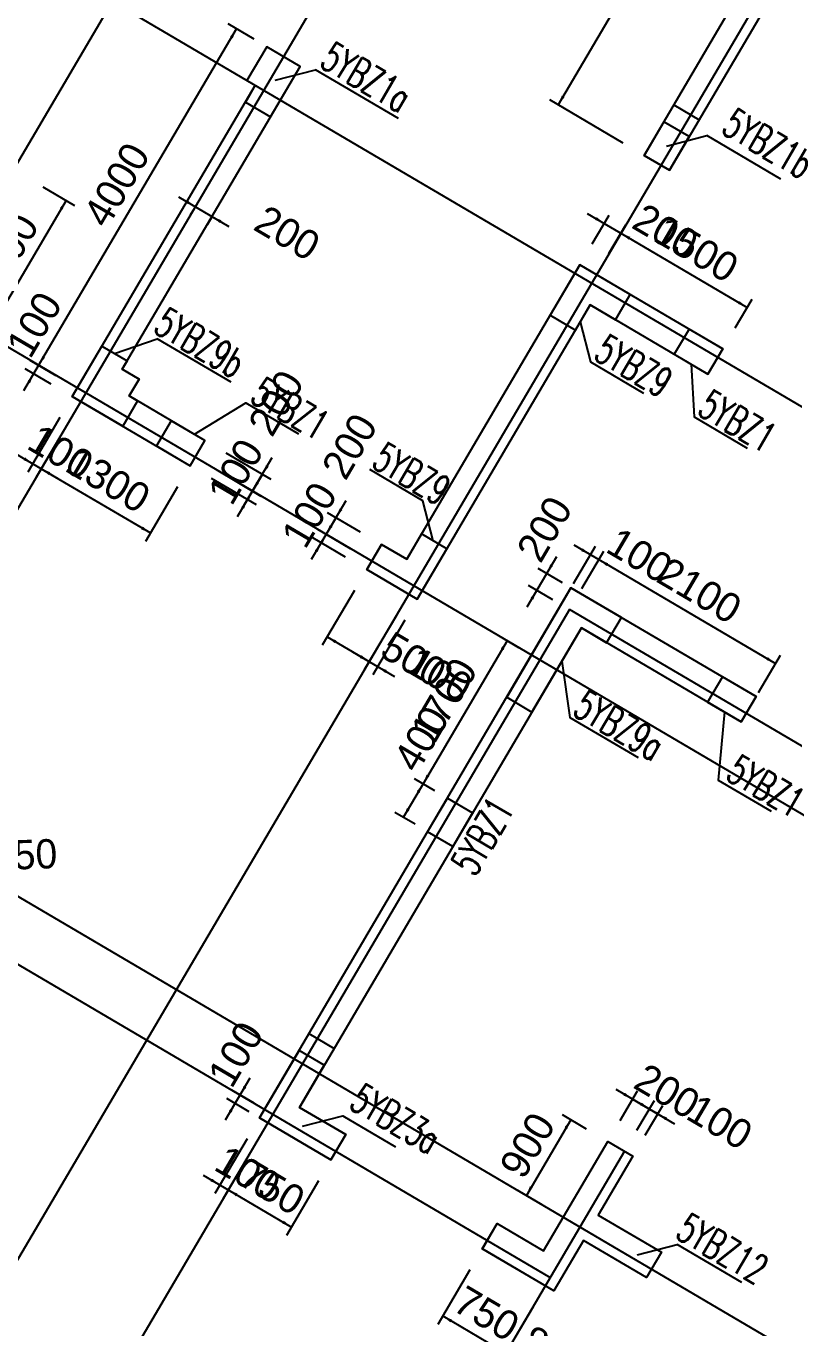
# Model space of a CAD drawing. Extents: x 387171 to 699106, y 11966 to 245688.
# Drawn here: x 496725 to 504596, y 169000 to 182344 of the extents above; entities that cross this region are included whole.
import ezdxf

# ---------------------------------------------------------------- set-up
doc = ezdxf.new("R2010")
doc.units = 0
doc.header["$LTSCALE"] = 100
doc.header["$MEASUREMENT"] = 0
doc.linetypes.add('DASHED', pattern=[19.05, 12.7, -6.35])
for name, color, linetype in [('b边缘构件', 235, 'Continuous'), ('COLU_DASH', 9, 'DASHED'), ('DIM', 3, 'Continuous'), ('DOTE', 253, 'Continuous'), ('wall-主楼', 2, 'Continuous'), ('Y阴影', 254, 'Continuous'), ('小尺寸', 4, 'Continuous'), ('边缘构件标注', 1, 'Continuous')]:
    doc.layers.add(name, color=color, linetype=linetype)
doc.styles.add('hztxt', font='hztxt')
doc.styles.get("Standard").update_dxf_attribs({"font": 'standard'})
doc.dimstyles.get("Standard").update_dxf_attribs({"dimtxt": 300, "dimasz": 100, "dimexe": 100, "dimexo": 250, "dimgap": 100, "dimtad": 0, "dimtoh": 1, "dimdec": 0, "dimdsep": 46, "dimcen": 0.09, "dimclrt": 7, "dimadec": 0, "dimazin": 0, "dimtfac": 1, "dimtdec": 4, "dimtofl": 0, "dimtmove": 0, "dimatfit": 3, "dimfxl": 1, "dimtolj": 1, "dimtzin": 0, "dimarcsym": 0})

# ---------------------------------------------------------------- blocks, each defined once
blk = doc.blocks.new('*D2437')
at = {"layer": '小尺寸', "color": 0, "linetype": 'ByBlock', "lineweight": -2}
for p, q in [((501275, 169597), (500946, 169036)), ((501922, 169217), (501592, 168656)), ((500996, 169123), (501643, 168742))]:
    blk.add_line(p, q, dxfattribs=at)
for points in [[(500996, 169123), (501091, 169086), (501074, 169058)], [(501643, 168742), (501548, 168779), (501565, 168807)]]:
    blk.add_solid(points, dxfattribs=at)
at = {"layer": '小尺寸', "color": 7, "linetype": 'Continuous', "lineweight": -2, "insert": (501446, 169148), "char_height": 300, "width": 566.67, "attachment_point": 5, "rotation": 329.5454, "style": 'hztxt'}
blk.add_mtext('750', dxfattribs=at)
blk = doc.blocks.new('*D2689')
at = {"layer": '小尺寸', "color": 0, "linetype": 'ByBlock', "lineweight": -2}
for p, q in [((501922, 169217), (501592, 168656)), ((501643, 168742), (502376, 168312)), ((502654, 168786), (502325, 168225))]:
    blk.add_line(p, q, dxfattribs=at)
for points in [[(501643, 168742), (501738, 168706), (501721, 168677)], [(502376, 168312), (502281, 168348), (502298, 168377)]]:
    blk.add_solid(points, dxfattribs=at)
at = {"layer": '小尺寸', "color": 7, "linetype": 'Continuous', "lineweight": -2, "insert": (502136, 168743), "char_height": 300, "width": 566.67, "attachment_point": 5, "rotation": 329.5454, "style": 'hztxt'}
blk.add_mtext('850', dxfattribs=at)
blk = doc.blocks.new('*D568')
at = {"layer": '小尺寸', "color": 0, "linetype": 'ByBlock', "lineweight": -2}
for p, q in [((498991, 170939), (498661, 170379)), ((499077, 170889), (498747, 170328)), ((498539, 170567), (498970, 170313))]:
    blk.add_line(p, q, dxfattribs=at)
for points in [[(498712, 170465), (498617, 170502), (498634, 170530)], [(498798, 170415), (498893, 170378), (498876, 170350)]]:
    blk.add_solid(points, dxfattribs=at)
at = {"layer": '小尺寸', "color": 7, "linetype": 'Continuous', "lineweight": -2, "insert": (498999, 170586), "char_height": 300, "width": 476.67, "attachment_point": 5, "rotation": 329.5454, "style": 'hztxt'}
blk.add_mtext('100', dxfattribs=at)
blk = doc.blocks.new('*D2220')
at = {"layer": '小尺寸', "color": 0, "linetype": 'ByBlock', "lineweight": -2}
for p, q in [((497073, 178331), (496743, 177771)), ((497159, 178281), (496829, 177720)), ((496621, 177959), (497052, 177705))]:
    blk.add_line(p, q, dxfattribs=at)
for points in [[(496794, 177857), (496699, 177894), (496716, 177922)], [(496880, 177807), (496975, 177770), (496958, 177742)]]:
    blk.add_solid(points, dxfattribs=at)
at = {"layer": '小尺寸', "color": 7, "linetype": 'Continuous', "lineweight": -2, "insert": (497081, 177978), "char_height": 300, "width": 476.67, "attachment_point": 5, "rotation": 329.5454, "style": 'hztxt'}
blk.add_mtext('100', dxfattribs=at)
blk = doc.blocks.new('*D2452')
at = {"layer": '小尺寸', "color": 0, "linetype": 'ByBlock', "lineweight": -2}
for p, q in [((497159, 178281), (496829, 177720)), ((496880, 177807), (498001, 177148)), ((498279, 177622), (497950, 177062))]:
    blk.add_line(p, q, dxfattribs=at)
for points in [[(496880, 177807), (496975, 177770), (496958, 177742)], [(498001, 177148), (497906, 177184), (497923, 177213)]]:
    blk.add_solid(points, dxfattribs=at)
at = {"layer": '小尺寸', "color": 7, "linetype": 'Continuous', "lineweight": -2, "insert": (497567, 177693), "char_height": 300, "width": 690, "attachment_point": 5, "rotation": 329.5454, "style": 'hztxt'}
blk.add_mtext('1300', dxfattribs=at)
blk = doc.blocks.new('*D1907')
at = {"layer": '小尺寸', "color": 0, "linetype": 'ByBlock', "lineweight": -2}
for p, q in [((496702, 178607), (496956, 179038)), ((496984, 178674), (496717, 178830)), ((497035, 178760), (496768, 178917))]:
    blk.add_line(p, q, dxfattribs=at)
for points in [[(496854, 178866), (496891, 178960), (496919, 178944)], [(496804, 178780), (496767, 178685), (496739, 178702)]]:
    blk.add_solid(points, dxfattribs=at)
at = {"layer": '小尺寸', "color": 7, "linetype": 'Continuous', "lineweight": -2, "insert": (496810, 179284), "char_height": 300, "width": 476.67, "attachment_point": 5, "rotation": 59.5454, "style": 'hztxt'}
blk.add_mtext('100', dxfattribs=at)
blk = doc.blocks.new('*D2159')
at = {"layer": '小尺寸', "color": 0, "linetype": 'ByBlock', "lineweight": -2}
for p, q in [((496854, 178866), (498882, 182314)), ((499062, 182208), (498796, 182365)), ((497035, 178760), (496768, 178917))]:
    blk.add_line(p, q, dxfattribs=at)
for points in [[(498882, 182314), (498845, 182219), (498817, 182236)], [(496854, 178866), (496891, 178960), (496919, 178944)]]:
    blk.add_solid(points, dxfattribs=at)
at = {"layer": '小尺寸', "color": 7, "linetype": 'Continuous', "lineweight": -2, "insert": (497653, 180717), "char_height": 300, "width": 790, "attachment_point": 5, "rotation": 59.5454, "style": 'hztxt'}
blk.add_mtext('4000', dxfattribs=at)
blk = doc.blocks.new('*D127')
at = {"layer": '小尺寸', "color": 0, "linetype": 'ByBlock', "lineweight": -2}
for p, q in [((496897, 180697), (497222, 180505)), ((497136, 180556), (496325, 179177)), ((496086, 179317), (496412, 179126))]:
    blk.add_line(p, q, dxfattribs=at)
for points in [[(497136, 180556), (497100, 180462), (497071, 180478)], [(496325, 179177), (496362, 179272), (496390, 179255)]]:
    blk.add_solid(points, dxfattribs=at)
at = {"layer": '小尺寸', "color": 7, "linetype": 'Continuous', "lineweight": -2, "insert": (496515, 179993), "char_height": 300, "width": 685, "attachment_point": 5, "rotation": 59.5454, "style": 'hztxt'}
blk.add_mtext('1600', dxfattribs=at)
blk = doc.blocks.new('*D899')
at = {"layer": '小尺寸', "color": 0, "linetype": 'ByBlock', "lineweight": -2}
for p, q in [((500090, 176557), (499760, 175997)), ((500521, 176304), (500191, 175744)), ((499811, 176083), (500242, 175830))]:
    blk.add_line(p, q, dxfattribs=at)
for points in [[(499811, 176083), (499906, 176047), (499889, 176018)], [(500242, 175830), (500147, 175866), (500164, 175895)]]:
    blk.add_solid(points, dxfattribs=at)
at = {"layer": '小尺寸', "color": 7, "linetype": 'Continuous', "lineweight": -2, "insert": (500699, 175851), "char_height": 300, "width": 566.67, "attachment_point": 5, "rotation": 329.5454, "style": 'hztxt'}
blk.add_mtext('500', dxfattribs=at)
blk = doc.blocks.new('*D1161')
at = {"layer": '小尺寸', "color": 0, "linetype": 'ByBlock', "lineweight": -2}
for p, q in [((500521, 176304), (500191, 175744)), ((500607, 176253), (500278, 175693)), ((500070, 175931), (500501, 175678))]:
    blk.add_line(p, q, dxfattribs=at)
for points in [[(500242, 175830), (500147, 175866), (500164, 175895)], [(500328, 175779), (500423, 175743), (500406, 175714)]]:
    blk.add_solid(points, dxfattribs=at)
at = {"layer": '小尺寸', "color": 7, "linetype": 'Continuous', "lineweight": -2, "insert": (500964, 175696), "char_height": 300, "width": 476.67, "attachment_point": 5, "rotation": 329.5454, "style": 'hztxt'}
blk.add_mtext('100', dxfattribs=at)
blk = doc.blocks.new('*D3578')
at = {"layer": '小尺寸', "color": 0, "linetype": 'ByBlock', "lineweight": -2}
for p, q in [((498672, 177797), (499133, 177526)), ((498894, 177318), (499148, 177749)), ((498622, 177711), (499082, 177440))]:
    blk.add_line(p, q, dxfattribs=at)
for points in [[(499046, 177577), (499083, 177672), (499111, 177655)], [(498996, 177491), (498959, 177396), (498931, 177413)]]:
    blk.add_solid(points, dxfattribs=at)
at = {"layer": '小尺寸', "color": 7, "linetype": 'Continuous', "lineweight": -2, "insert": (498875, 177778), "char_height": 300, "width": 476.67, "attachment_point": 5, "rotation": 59.5454, "style": 'hztxt'}
blk.add_mtext('100', dxfattribs=at)
blk = doc.blocks.new('*D3820')
at = {"layer": '小尺寸', "color": 0, "linetype": 'ByBlock', "lineweight": -2}
for p, q in [((498774, 177969), (499234, 177699)), ((498945, 177405), (499249, 177922)), ((498672, 177797), (499133, 177526))]:
    blk.add_line(p, q, dxfattribs=at)
for points in [[(499148, 177749), (499184, 177844), (499213, 177827)], [(499046, 177577), (499010, 177482), (498981, 177499)]]:
    blk.add_solid(points, dxfattribs=at)
at = {"layer": '小尺寸', "color": 7, "linetype": 'Continuous', "lineweight": -2, "insert": (499288, 178481), "char_height": 300, "width": 566.67, "attachment_point": 5, "rotation": 59.5454, "style": 'hztxt'}
blk.add_mtext('200', dxfattribs=at)
blk = doc.blocks.new('*D3780')
at = {"layer": '小尺寸', "color": 0, "linetype": 'ByBlock', "lineweight": -2}
for p, q in [((500004, 177478), (499700, 176961)), ((500153, 177158), (499816, 177356)), ((500052, 176986), (499715, 177184))]:
    blk.add_line(p, q, dxfattribs=at)
for points in [[(499902, 177306), (499939, 177400), (499967, 177383)], [(499801, 177133), (499765, 177039), (499736, 177055)]]:
    blk.add_solid(points, dxfattribs=at)
at = {"layer": '小尺寸', "color": 7, "linetype": 'Continuous', "lineweight": -2, "insert": (500042, 178037), "char_height": 300, "width": 566.67, "attachment_point": 5, "rotation": 59.5454, "style": 'hztxt'}
blk.add_mtext('200', dxfattribs=at)
blk = doc.blocks.new('*D4011')
at = {"layer": '小尺寸', "color": 0, "linetype": 'ByBlock', "lineweight": -2}
for p, q in [((499902, 177306), (499649, 176875)), ((500001, 176900), (499664, 177098)), ((500052, 176986), (499715, 177184))]:
    blk.add_line(p, q, dxfattribs=at)
for points in [[(499801, 177133), (499837, 177228), (499866, 177211)], [(499750, 177047), (499714, 176952), (499685, 176969)]]:
    blk.add_solid(points, dxfattribs=at)
at = {"layer": '小尺寸', "color": 7, "linetype": 'Continuous', "lineweight": -2, "insert": (499629, 177334), "char_height": 300, "width": 476.67, "attachment_point": 5, "rotation": 59.5454, "style": 'hztxt'}
blk.add_mtext('100', dxfattribs=at)
blk = doc.blocks.new('*D4243')
at = {"layer": '小尺寸', "color": 0, "linetype": 'ByBlock', "lineweight": -2}
for p, q in [((502478, 180422), (502996, 180118)), ((502528, 180112), (502701, 180407)), ((502700, 180011), (502874, 180306))]:
    blk.add_line(p, q, dxfattribs=at)
for points in [[(502651, 180321), (502556, 180357), (502573, 180386)], [(502823, 180220), (502918, 180183), (502901, 180155)]]:
    blk.add_solid(points, dxfattribs=at)
at = {"layer": '小尺寸', "color": 7, "linetype": 'Continuous', "lineweight": -2, "insert": (503280, 180241), "char_height": 300, "width": 566.67, "attachment_point": 5, "rotation": 329.5454, "style": 'hztxt'}
blk.add_mtext('200', dxfattribs=at)
blk = doc.blocks.new('*D2354')
at = {"layer": '小尺寸', "color": 0, "linetype": 'ByBlock', "lineweight": -2}
for p, q in [((502700, 180011), (502874, 180306)), ((502823, 180220), (504116, 179459)), ((503993, 179250), (504167, 179546))]:
    blk.add_line(p, q, dxfattribs=at)
for points in [[(502823, 180220), (502918, 180183), (502901, 180155)], [(504116, 179459), (504022, 179496), (504038, 179524)]]:
    blk.add_solid(points, dxfattribs=at)
at = {"layer": '小尺寸', "color": 7, "linetype": 'Continuous', "lineweight": -2, "insert": (503596, 180055), "char_height": 300, "width": 690, "attachment_point": 5, "rotation": 329.5454, "style": 'hztxt'}
blk.add_mtext('1500', dxfattribs=at)
blk = doc.blocks.new('*D2858')
at = {"layer": '小尺寸', "color": 0, "linetype": 'ByBlock', "lineweight": -2}
for p, q in [((502336, 176629), (502561, 177012)), ((502338, 177027), (502769, 176773)), ((502422, 176578), (502647, 176961))]:
    blk.add_line(p, q, dxfattribs=at)
for points in [[(502510, 176925), (502415, 176962), (502432, 176990)], [(502596, 176875), (502691, 176838), (502674, 176810)]]:
    blk.add_solid(points, dxfattribs=at)
at = {"layer": '小尺寸', "color": 7, "linetype": 'Continuous', "lineweight": -2, "insert": (503015, 176919), "char_height": 300, "width": 476.67, "attachment_point": 5, "rotation": 329.5454, "style": 'hztxt'}
blk.add_mtext('100', dxfattribs=at)
blk = doc.blocks.new('*D3095')
at = {"layer": '小尺寸', "color": 0, "linetype": 'ByBlock', "lineweight": -2}
for p, q in [((502422, 176578), (502647, 176961)), ((502596, 176875), (504407, 175810)), ((504232, 175514), (504457, 175896))]:
    blk.add_line(p, q, dxfattribs=at)
for points in [[(502596, 176875), (502691, 176838), (502674, 176810)], [(504407, 175810), (504312, 175847), (504329, 175875)]]:
    blk.add_solid(points, dxfattribs=at)
at = {"layer": '小尺寸', "color": 7, "linetype": 'Continuous', "lineweight": -2, "insert": (503628, 176558), "char_height": 300, "width": 775, "attachment_point": 5, "rotation": 329.5454, "style": 'hztxt'}
blk.add_mtext('2100', dxfattribs=at)
blk = doc.blocks.new('*D3315')
at = {"layer": '小尺寸', "color": 0, "linetype": 'ByBlock', "lineweight": -2}
for p, q in [((499077, 170889), (498747, 170328)), ((498798, 170415), (499445, 170035)), ((499723, 170509), (499394, 169948))]:
    blk.add_line(p, q, dxfattribs=at)
for points in [[(498798, 170415), (498893, 170378), (498876, 170350)], [(499445, 170035), (499350, 170071), (499367, 170100)]]:
    blk.add_solid(points, dxfattribs=at)
at = {"layer": '小尺寸', "color": 7, "linetype": 'Continuous', "lineweight": -2, "insert": (499248, 170440), "char_height": 300, "width": 566.67, "attachment_point": 5, "rotation": 329.5454, "style": 'hztxt'}
blk.add_mtext('750', dxfattribs=at)
blk = doc.blocks.new('*D1377')
at = {"layer": '小尺寸', "color": 0, "linetype": 'ByBlock', "lineweight": -2}
for p, q in [((502163, 176905), (501859, 176387)), ((502225, 176636), (501975, 176783)), ((502123, 176464), (501874, 176611))]:
    blk.add_line(p, q, dxfattribs=at)
for points in [[(502061, 176732), (502098, 176827), (502126, 176810)], [(501960, 176560), (501924, 176465), (501895, 176482)]]:
    blk.add_solid(points, dxfattribs=at)
at = {"layer": '小尺寸', "color": 7, "linetype": 'Continuous', "lineweight": -2, "insert": (502040, 177189), "char_height": 300, "width": 566.67, "attachment_point": 5, "rotation": 59.5454, "style": 'hztxt'}
blk.add_mtext('200', dxfattribs=at)
blk = doc.blocks.new('*D1336')
at = {"layer": '小尺寸', "color": 0, "linetype": 'ByBlock', "lineweight": -2}
for p, q in [((499020, 171560), (498767, 171129)), ((499011, 171217), (498782, 171352)), ((499062, 171304), (498833, 171438))]:
    blk.add_line(p, q, dxfattribs=at)
for points in [[(498919, 171388), (498955, 171482), (498984, 171465)], [(498868, 171301), (498832, 171207), (498803, 171224)]]:
    blk.add_solid(points, dxfattribs=at)
at = {"layer": '小尺寸', "color": 7, "linetype": 'Continuous', "lineweight": -2, "insert": (498875, 171806), "char_height": 300, "width": 476.67, "attachment_point": 5, "rotation": 59.5454, "style": 'hztxt'}
blk.add_mtext('100', dxfattribs=at)
blk = doc.blocks.new('*D3208')
at = {"layer": '小尺寸', "color": 0, "linetype": 'ByBlock', "lineweight": -2}
for p, q in [((502309, 171135), (501853, 170359)), ((502471, 171039), (502223, 171185)), ((502015, 170263), (501766, 170409))]:
    blk.add_line(p, q, dxfattribs=at)
for points in [[(502309, 171135), (502272, 171040), (502244, 171057)], [(501853, 170359), (501889, 170453), (501918, 170437)]]:
    blk.add_solid(points, dxfattribs=at)
at = {"layer": '小尺寸', "color": 7, "linetype": 'Continuous', "lineweight": -2, "insert": (501865, 170873), "char_height": 300, "width": 556.67, "attachment_point": 5, "rotation": 59.5454, "style": 'hztxt'}
blk.add_mtext('900', dxfattribs=at)
blk = doc.blocks.new('*D1275')
at = {"layer": '小尺寸', "color": 0, "linetype": 'ByBlock', "lineweight": -2}
for p, q in [((502769, 171447), (503287, 171143)), ((502813, 171128), (502992, 171432)), ((502986, 171026), (503165, 171331))]:
    blk.add_line(p, q, dxfattribs=at)
for points in [[(502942, 171346), (502847, 171382), (502864, 171411)], [(503114, 171245), (503209, 171208), (503192, 171180)]]:
    blk.add_solid(points, dxfattribs=at)
at = {"layer": '小尺寸', "color": 7, "linetype": 'Continuous', "lineweight": -2, "insert": (503297, 171427), "char_height": 300, "width": 566.67, "attachment_point": 5, "rotation": 329.5454, "style": 'hztxt'}
blk.add_mtext('200', dxfattribs=at)
blk = doc.blocks.new('*D1502')
at = {"layer": '小尺寸', "color": 0, "linetype": 'ByBlock', "lineweight": -2}
for p, q in [((502942, 171346), (503373, 171093)), ((502986, 171026), (503165, 171331)), ((503072, 170976), (503251, 171280))]:
    blk.add_line(p, q, dxfattribs=at)
for points in [[(503114, 171245), (503020, 171281), (503036, 171310)], [(503200, 171194), (503295, 171158), (503278, 171129)]]:
    blk.add_solid(points, dxfattribs=at)
at = {"layer": '小尺寸', "color": 7, "linetype": 'Continuous', "lineweight": -2, "insert": (503836, 171110), "char_height": 300, "width": 476.67, "attachment_point": 5, "rotation": 329.5454, "style": 'hztxt'}
blk.add_mtext('100', dxfattribs=at)
blk = doc.blocks.new('*D2513')
at = {"layer": '小尺寸', "color": 0, "linetype": 'ByBlock', "lineweight": -2}
for p, q in [((504054, 184724), (502179, 181535)), ((504289, 184587), (503968, 184775)), ((502845, 181144), (502093, 181586))]:
    blk.add_line(p, q, dxfattribs=at)
for points in [[(504054, 184724), (504018, 184630), (503989, 184647)], [(502179, 181535), (502216, 181630), (502244, 181613)]]:
    blk.add_solid(points, dxfattribs=at)
at = {"layer": '小尺寸', "color": 7, "linetype": 'Continuous', "lineweight": -2, "insert": (502901, 183257), "char_height": 300, "width": 780, "attachment_point": 5, "rotation": 59.5454, "style": 'hztxt'}
blk.add_mtext('3700', dxfattribs=at)
blk = doc.blocks.new('*D490')
at = {"layer": '小尺寸', "color": 0, "linetype": 'ByBlock', "lineweight": -2}
for p, q in [((501656, 176043), (500794, 174578)), ((501776, 175972), (501570, 176093)), ((500914, 174507), (500708, 174628))]:
    blk.add_line(p, q, dxfattribs=at)
for points in [[(501656, 176043), (501620, 175948), (501591, 175965)], [(500794, 174578), (500831, 174672), (500859, 174655)]]:
    blk.add_solid(points, dxfattribs=at)
at = {"layer": '小尺寸', "color": 7, "linetype": 'Continuous', "lineweight": -2, "insert": (501010, 175437), "char_height": 300, "width": 690, "attachment_point": 5, "rotation": 59.5454, "style": 'hztxt'}
blk.add_mtext('1700', dxfattribs=at)
blk = doc.blocks.new('*D745')
at = {"layer": '小尺寸', "color": 0, "linetype": 'ByBlock', "lineweight": -2}
for p, q in [((500794, 174578), (500592, 174233)), ((500914, 174507), (500708, 174628)), ((500712, 174162), (500505, 174283))]:
    blk.add_line(p, q, dxfattribs=at)
for points in [[(500794, 174578), (500758, 174483), (500729, 174500)], [(500592, 174233), (500628, 174327), (500657, 174310)]]:
    blk.add_solid(points, dxfattribs=at)
at = {"layer": '小尺寸', "color": 7, "linetype": 'Continuous', "lineweight": -2, "insert": (500776, 175039), "char_height": 300, "width": 576.67, "attachment_point": 5, "rotation": 59.5454, "style": 'hztxt'}
blk.add_mtext('400', dxfattribs=at)
blk = doc.blocks.new('*D2348')
at = {"layer": '小尺寸', "color": 0, "linetype": 'ByBlock', "lineweight": -2}
for p, q in [((498287, 180593), (498804, 180289)), ((498450, 180478), (498408, 180406)), ((498623, 180376), (498581, 180305))]:
    blk.add_line(p, q, dxfattribs=at)
for points in [[(498459, 180492), (498364, 180528), (498381, 180557)], [(498631, 180391), (498726, 180354), (498709, 180326)]]:
    blk.add_solid(points, dxfattribs=at)
at = {"layer": '小尺寸', "color": 7, "linetype": 'Continuous', "lineweight": -2, "insert": (499403, 180222), "char_height": 300, "width": 566.67, "attachment_point": 5, "rotation": 329.5454, "style": 'hztxt'}
blk.add_mtext('200', dxfattribs=at)
blk = doc.blocks.new('*D1569')
at = {"layer": 'DIM', "color": 0, "linetype": 'ByBlock', "lineweight": -2}
for p, q in [((495789, 172819), (495760, 173667)), ((496039, 172827), (496010, 173675)), ((495763, 173567), (496013, 173576))]:
    blk.add_line(p, q, dxfattribs=at)
for points in [[(495763, 173567), (495863, 173587), (495864, 173554)], [(496013, 173576), (495914, 173555), (495913, 173589)]]:
    blk.add_solid(points, dxfattribs=at)
at = {"layer": 'DIM', "color": 7, "linetype": 'Continuous', "lineweight": -2, "insert": (496710, 173850), "char_height": 300, "width": 566.67, "attachment_point": 5, "rotation": 2, "style": 'hztxt'}
blk.add_mtext('250', dxfattribs=at)

msp = doc.modelspace()

# ---------------------------------------------------------------- hatches: boundary and pattern name
at = {"layer": 'Y阴影'}
h = msp.add_hatch(dxfattribs=at)
h.set_pattern_fill('ANSI31', color=256, scale=25, angle=-30.45463, style=0)
h.set_pattern_definition([])
h.paths.add_polyline_path([(498973.4, 181564.1), (499232, 181412), (499536.1, 181929.2), (499191.3, 182132), (498988.5, 181787.2), (499074.7, 181736.5)], flags=0)
h = msp.add_hatch(dxfattribs=at)
h.set_pattern_fill('ANSI31', color=256, scale=25, angle=-30.45463, style=0)
h.set_pattern_definition([])
h.paths.add_polyline_path([(503262.8, 181362.1), (503060, 181017.3), (503318.6, 180865.2), (503521.4, 181210)], flags=0)
h = msp.add_hatch(dxfattribs=at)
h.set_pattern_fill('ANSI31', color=256, scale=25, angle=-30.45463, style=0)
h.set_pattern_definition([])
h.paths.add_polyline_path([(502401.1, 179896.6), (502097, 179379.4), (502355.6, 179227.4), (502507.7, 179486), (502766.3, 179333.9), (502918.3, 179592.5)], flags=0)
h = msp.add_hatch(dxfattribs=at)
h.set_pattern_fill('ANSI31', color=256, scale=25, angle=-30.45463, style=0)
h.set_pattern_definition([])
h.paths.add_polyline_path([(503521.8, 179237.7), (503369.7, 178979.1), (503714.5, 178776.4), (503866.6, 179035)], flags=0)
h = msp.add_hatch(dxfattribs=at)
h.set_pattern_fill('ANSI31', color=256, scale=25, angle=-30.45463, style=0)
h.set_pattern_definition([])
h.paths.add_polyline_path([(497503.5, 179064.2), (497762.1, 178912.1), (497711.5, 178826.2), (497883.9, 178724.8), (497782.6, 178552.4), (497868.6, 178501.5), (497716.6, 178242.9), (497199.4, 178547)], flags=0)
h = msp.add_hatch(dxfattribs=at)
h.set_pattern_fill('ANSI31', color=256, scale=25, angle=-30.45463, style=0)
h.set_pattern_definition([])
h.paths.add_polyline_path([(498061.4, 178040.1), (498406.2, 177837.4), (498558.3, 178096), (498213.4, 178298.7)], flags=0)
h = msp.add_hatch(dxfattribs=at)
h.set_pattern_fill('ANSI31', color=256, scale=25, angle=-30.45463, style=0)
h.set_pattern_definition([])
h.paths.add_polyline_path([(500368.5, 177031.6), (500216.5, 176773), (500733.7, 176468.9), (501037.8, 176986.1), (500779.2, 177138.1), (500627.1, 176879.5)], flags=0)
h = msp.add_hatch(dxfattribs=at)
h.set_pattern_fill('ANSI31', color=256, scale=25, angle=-30.45463, style=0)
h.set_pattern_definition([])
h.paths.add_polyline_path([(502310.5, 176585.8), (501651.6, 175465.1), (501910.2, 175313.1), (502417, 176175.1), (502675.7, 176023.1), (502827.7, 176281.7)], flags=0)
h = msp.add_hatch(dxfattribs=at)
h.set_pattern_fill('ANSI31', color=256, scale=25, angle=-30.45463, style=0)
h.set_pattern_definition([])
h.paths.add_polyline_path([(503862.1, 175673.4), (503710.1, 175414.8), (504054.9, 175212.1), (504207, 175470.7)], flags=0)
h = msp.add_hatch(dxfattribs=at)
h.set_pattern_fill('ANSI31', color=256, scale=25, angle=-30.45463, style=0)
h.set_pattern_definition([])
h.paths.add_polyline_path([(501043.6, 174431.1), (501302.2, 174279), (501099.4, 173934.2), (500840.8, 174086.2)], flags=0)
h = msp.add_hatch(dxfattribs=at)
h.set_pattern_fill('ANSI31', color=256, scale=25, angle=-30.45463, style=0)
h.set_pattern_definition([])
h.paths.add_polyline_path([(499522.8, 171844.6), (499117.3, 171155), (499850, 170724.2), (500002.1, 170982.8), (499528, 171261.5), (499781.4, 171692.6)], flags=0)
h = msp.add_hatch(dxfattribs=at)
h.set_pattern_fill('ANSI31', color=256, scale=25, angle=-30.45463, style=0)
h.set_pattern_definition([])
h.paths.add_polyline_path([(503237.1, 169776.7), (503085, 169518.1), (502438.5, 169898.2), (502134.6, 169381.4), (501401.9, 169812.2), (501554, 170070.8), (502028.1, 169792), (502686.8, 170912.3), (502945.4, 170760.2), (502590.6, 170156.8)], flags=0)

# ---------------------------------------------------------------- linework, layer by layer
at = {"layer": 'b边缘构件'}
for points in [[(498973.4, 181564.1), (499232, 181412), (499536.1, 181929.2), (499191.3, 182132), (498988.5, 181787.2), (499074.7, 181736.5), (498973.4, 181564.1)], [(503262.8, 181362.1), (503060, 181017.3), (503318.6, 180865.2), (503521.4, 181210), (503262.8, 181362.1)], [(502401.1, 179896.6), (502097, 179379.4), (502355.6, 179227.4), (502507.7, 179486), (502766.3, 179333.9), (502918.3, 179592.5), (502401.1, 179896.6)], [(503521.8, 179237.7), (503369.7, 178979.1), (503714.5, 178776.4), (503866.6, 179035), (503521.8, 179237.7)], [(498061.4, 178040.1), (498406.2, 177837.4), (498558.3, 178096), (498213.4, 178298.7), (498061.4, 178040.1)], [(500368.5, 177031.6), (500216.5, 176773), (500733.7, 176468.9), (501037.8, 176986.1), (500779.2, 177138.1), (500627.1, 176879.5), (500368.5, 177031.6)], [(502310.5, 176585.8), (501651.6, 175465.1), (501910.2, 175313.1), (502417, 176175.1), (502675.7, 176023.1), (502827.7, 176281.7), (502310.5, 176585.8)], [(503862.1, 175673.4), (503710.1, 175414.8), (504054.9, 175212.1), (504207, 175470.7), (503862.1, 175673.4)], [(499522.8, 171844.6), (499117.3, 171155), (499850, 170724.2), (500002.1, 170982.8), (499528, 171261.5), (499781.4, 171692.6), (499522.8, 171844.6)]]:
    msp.add_lwpolyline(points, dxfattribs=at)
for points in [[(497503.5, 179064.2), (497762.1, 178912.1), (497711.5, 178826.2), (497883.9, 178724.8), (497782.6, 178552.4), (497868.6, 178501.5), (497716.6, 178242.9), (497199.4, 178547)], [(501043.6, 174431.1), (501302.2, 174279), (501099.4, 173934.2), (500840.8, 174086.2)], [(503237.1, 169776.7), (503085, 169518.1), (502438.5, 169898.2), (502134.6, 169381.4), (501401.9, 169812.2), (501554, 170070.8), (502028.1, 169792), (502686.8, 170912.3), (502945.4, 170760.2), (502590.6, 170156.8)]]:
    msp.add_lwpolyline(points, close=True, dxfattribs=at)
at = {"layer": 'COLU_DASH'}
for p, q in [((498973.4, 181564.1), (499232, 181412)), ((503364.1, 181534.5), (503622.8, 181382.4)), ((499624.2, 172017), (499882.8, 171865))]:
    msp.add_line(p, q, dxfattribs=at)
at = {"layer": 'DOTE'}
for p, q in [((487311.5, 188652.7), (528297.4, 164553.8)), ((522507.5, 163782.3), (485487, 185549.6)), ((505107.7, 184105.2), (495588.5, 167915.5)), ((498369.4, 183890.9), (490674.9, 170804.6)), ((499921.1, 182978.6), (492226.5, 169892.2)), ((483053.9, 181411.6), (510678.3, 165169)), ((482749.8, 180894.4), (502098.7, 169517.6)), ((502295.3, 176362.7), (496881.5, 167155.2)), ((531878.7, 158968.3), (502295.3, 176362.7)), ((502859.2, 170810.9), (499726.2, 165482.6))]:
    msp.add_line(p, q, dxfattribs=at)
at = {"layer": 'wall-主楼'}
for points in [[(504403, 184287.8), (504555.1, 184546.4), (505244.7, 184140.9), (504940.6, 183623.7), (505371.6, 183370.3), (505219.5, 183111.7), (504788.5, 183365.1), (503318.6, 180865.2), (503060, 181017.3), (504732.7, 183862), (504560.3, 183963.3), (504661.6, 184135.8)], [(499191.3, 182132), (498988.5, 181787.2), (499074.7, 181736.5), (497199.4, 178547), (498406.2, 177837.4), (498558.3, 178096), (497782.4, 178552.2), (497883.8, 178724.6), (497711.4, 178825.9), (499536.1, 181929.2), (499191.3, 182132)], [(500733.7, 176468.9), (500216.5, 176773), (500368.5, 177031.6), (500627.1, 176879.5), (502401.1, 179896.6), (503866.6, 179035), (503714.5, 178776.4), (502507.7, 179486)], [(499850, 170724.2), (499117.3, 171155), (502310.5, 176585.8), (504207, 175470.7), (504054.9, 175212.1), (502417, 176175.1), (499528, 171261.5), (500002.1, 170982.8)], [(502686.8, 170912.3), (502945.4, 170760.2), (502590.6, 170156.8), (503237.1, 169776.7), (503085, 169518.1), (502438.5, 169898.2), (502134.4, 169381), (501401.7, 169811.8), (501553.7, 170070.4), (502027.9, 169791.7)]]:
    msp.add_lwpolyline(points, close=True, dxfattribs=at)
at = {"layer": '边缘构件标注', "color": 200}
for p, q in [((499280.1, 181789.8), (499690.7, 181896.3)), ((500541.6, 181396), (499690.7, 181896.3)), ((503290.7, 181113.7), (503701.4, 181220.2)), ((504461.9, 180773.1), (503701.4, 181220.2)), ((497632.8, 178988.2), (498068.8, 179137.8)), ((498826.5, 178692.3), (498068.8, 179137.8)), ((502988.7, 169748.7), (503399.3, 169855.3)), ((504062.8, 169465.2), (503399.3, 169855.3))]:
    msp.add_line(p, q, dxfattribs=at)
for points in [[(502404.9, 179311.2), (502511.4, 178900.5), (503054.5, 178581.2)], [(503542.1, 178877.8), (503573, 178338.4), (504116.1, 178019)], [(498450.7, 178159.2), (498976.1, 178483.2), (499519.2, 178163.8)], [(500897.9, 177068.3), (500791.3, 177479), (500248.3, 177798.3)], [(502216.8, 175834.6), (502297.2, 175258.3), (502998.7, 174845.9)], [(503882.5, 175313.5), (503819.9, 174615), (504362.9, 174295.7)], [(499559.7, 171068.9), (499970.4, 171175.4), (500513.4, 170856.1)]]:
    msp.add_lwpolyline(points, dxfattribs=at)

# ---------------------------------------------------------------- texts
at = {"layer": '边缘构件标注', "color": 200, "width": 0.7}
for s, rotation, p in [('5YBZ1a', 329.54537, (499720.8, 181935.6)), ('5YBZ1b', 329.54537, (503838.3, 181255.7)), ('5YBZ9b', 329.54537, (498016.4, 179213.9)), ('5YBZ9', 329.54537, (502527.8, 178938.6)), ('5YBZ1', 329.54537, (499007.7, 178499.3)), ('5YBZ1', 329.54537, (503591.4, 178371.1)), ('5YBZ9', 329.54537, (500252.4, 177832.2)), ('5YBZ9a', 329.54537, (502313.4, 175291.7)), ('5YBZ1', 329.54537, (503881.7, 174631.1)), ('5YBZ1', 59.54537, (501327.3, 173614.8)), ('5YBZ3a', 329.54537, (500023, 171260.5)), ('5YBZ12', 329.54537, (503366.4, 169931.7))]:
    msp.add_text(s, height=300, rotation=rotation, dxfattribs=at).set_placement(p)

# ---------------------------------------------------------------- dimensions: what is measured, and where the dimension line sits
at = {"layer": 'DIM', "color": 200}
dim = msp.add_linear_dim(base=(496013.1, 173575.5), p1=(495798.1, 172568.7), p2=(496048, 172577.5), angle=2, dimstyle='Standard', dxfattribs=at)
dim.commit()
dim.dimension.update_dxf_attribs({"geometry": '*D1569', "text_midpoint": (496202.2, 173832.3)})
at = {"layer": '小尺寸'}
for base, p1, p2, angle, picture, middle in [((502179.2, 181535.2), (504504.2, 184460), (503060, 181017.3), 59.54537, '*D2513', (502901.3, 183256.5)), ((498881.7, 182314), (497250, 178633.2), (499277.5, 182081.3), 59.54537, '*D2159', (497652.5, 180716.6)), ((496325.3, 179176.9), (496681.8, 180823.4), (495870.8, 179444.1), 59.54537, '*D127', (496515.3, 179993.2)), ((502823.1, 180219.7), (502401.1, 179896.6), (502573.5, 179795.3), 329.54537, '*D4243', (502863.6, 180485.9)), ((504116.2, 179459.5), (502573.5, 179795.3), (503866.6, 179035), 329.54537, '*D2354', (503596.3, 180055.1)), ((496854.3, 178865.9), (497199.4, 178547), (497250, 178633.2), 59.54537, '*D1907', (496613.5, 178949.5)), ((499147.7, 177749.4), (498456.9, 177923.6), (498558.3, 178096), 59.54537, '*D3820', (499042.7, 178064.1)), ((499801.1, 177133.2), (500368.5, 177031.6), (500267.1, 176859.2), 59.54537, '*D3780', (499797.5, 177620.3)), ((499046.3, 177577), (498406.2, 177837.4), (498456.9, 177923.6), 59.54537, '*D3578', (498677.8, 177443.4)), ((499750.4, 177047), (500267.1, 176859.2), (500216.5, 176773), 59.54537, '*D4011', (499432.5, 176999.7)), ((501960, 176559.9), (502440.1, 176509.6), (502338.7, 176337.2), 59.54537, '*D1377', (501795.2, 176772.8)), ((502596.3, 176874.6), (502209.1, 176413.4), (502295.3, 176362.7), 329.54537, '*D2858', (502679.9, 177115.5)), ((504406.6, 175810.2), (502295.3, 176362.7), (504105.6, 175298.3), 329.54537, '*D3095', (503628.2, 176557.9)), ((500242, 175829.9), (500216.5, 176773), (500647.5, 176519.5), 329.54537, '*D899', (500153.2, 176172.1)), ((500328.2, 175779.2), (500647.5, 176519.5), (500733.7, 176468.9), 329.54537, '*D1161', (500629, 175892.4)), ((500794.4, 174577.5), (501991.2, 175845.5), (501129.8, 174380.4), 59.54537, '*D490', (501009.6, 175436.8)), ((500591.7, 174232.7), (501129.8, 174380.4), (500927, 174035.6), 59.54537, '*D745', (500477.5, 174531.8)), ((498868.2, 171301.5), (499277.3, 171176.9), (499226.6, 171090.7), 59.54537, '*D1336', (498678, 171471.3)), ((503114.2, 171244.6), (502686.8, 170912.3), (502859.2, 170810.9), 329.54537, '*D1275', (502880.5, 171672.1)), ((503200.4, 171194), (502859.2, 170810.9), (502945.4, 170760.2), 329.54537, '*D1502', (503501.2, 171307.1)), ((501852.6, 170358.7), (502686.8, 170912.3), (502230.6, 170136.5), 59.54537, '*D3208', (501865.1, 170873.4)), ((499444.5, 170034.5), (499203.5, 171104.3), (499850, 170724.2), 329.54537, '*D3315', (499248, 170440.1))]:
    dim = msp.add_linear_dim(base=base, p1=p1, p2=p2, angle=angle, dimstyle='Standard', dxfattribs=at)
    dim.commit()
    dim.dimension.update_dxf_attribs({"geometry": picture, "text_midpoint": middle})
for p1, p2, distance, picture, middle in [((498577.2, 180693), (498749.6, 180591.7), -233.1, '*D2348', (498986.8, 180466.7)), ((497199.4, 178547), (497285.6, 178496.3), -800, '*D2220', (496746.5, 178175.2)), ((497285.6, 178496.3), (498406.2, 177837.4), -800, '*D2452', (497567.1, 177692.7)), ((499117.3, 171155), (499203.5, 171104.3), -800, '*D568', (498664.5, 170783.2)), ((501401.9, 169812.2), (502048.4, 169432), -800, '*D2437', (501446.4, 169148)), ((502048.4, 169432), (502781.1, 169001.2), -800, '*D2689', (502136, 168742.5))]:
    dim = msp.add_aligned_dim(p1=p1, p2=p2, distance=distance, dimstyle='Standard', dxfattribs=at)
    dim.commit()
    dim.dimension.update_dxf_attribs({"geometry": picture, "text_midpoint": middle})

doc.saveas('drawing.dxf')
